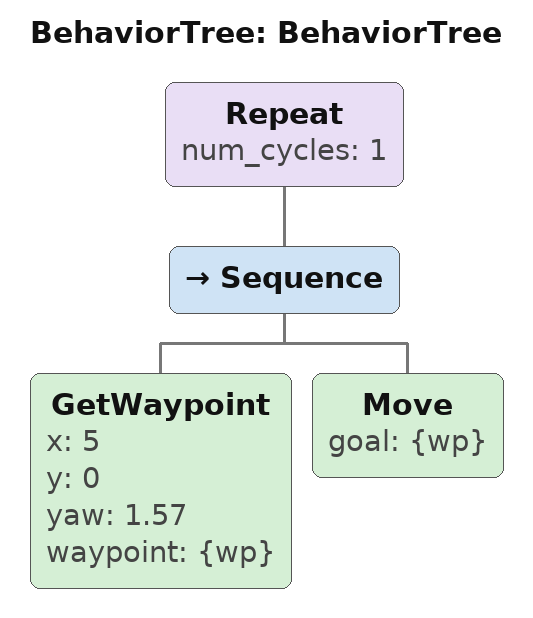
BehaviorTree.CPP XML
<?xml version="1.0" encoding="UTF-8"?>
<root BTCPP_format="3"
      main_tree_to_execute="BehaviorTree">
  <BehaviorTree ID="BehaviorTree">
    <Repeat num_cycles="1">
      <Sequence>
        <GetWaypoint x="5"
                     y="0"
                     yaw="1.57"
                     waypoint="{wp}"/>
        <Move goal="{wp}"/>
      </Sequence>
    </Repeat>
  </BehaviorTree>

</root>
